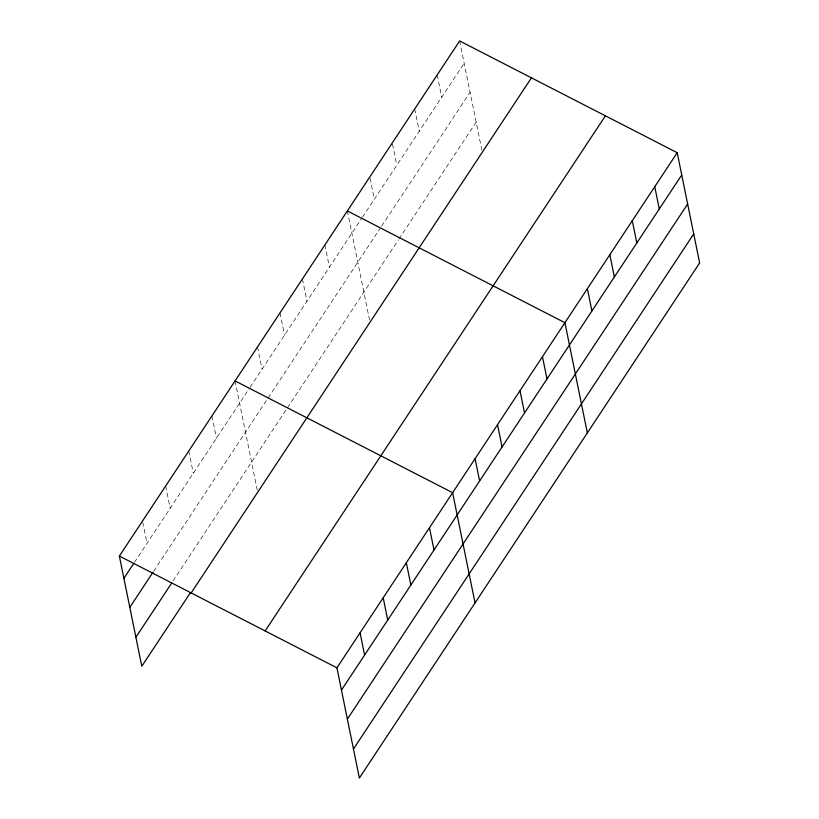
<?xml version="1.0" encoding="UTF-8"?>
<svg xmlns="http://www.w3.org/2000/svg" width="819" height="819" viewBox="0 0 819 819"><rect width="100%" height="100%" fill="white"/><g stroke="black" fill="none" stroke-linecap="round" stroke-linejoin="round"><path stroke-width="0.61" stroke-dasharray="4.09 3.07" d="M134.408 562.397L249.416 388.308M250.112 387.244L361.711 218.325M362.407 217.26L464.178 63.206M153.644 571.263L380.241 228.225M381.654 226.105L470.075 92.24M173.044 580.999L398.259 240.08M398.966 239.015L476.167 122.144M459.643 40.95L481.828 149.969M437.182 74.949L441.717 97.205M414.731 108.947L419.256 131.204M392.516 144.175L396.795 165.203M370.065 178.173L374.344 199.201M347.348 210.933L369.533 319.953M324.897 244.932L329.422 267.199M302.436 278.931L306.961 301.197M279.975 312.93L284.51 335.186M257.514 346.928L262.049 369.185M235.063 380.927L257.238 489.936M211.916 415.95L216.451 438.216M188.779 450.982L193.315 473.239M165.643 486.005L170.168 508.271M142.752 522.266L147.031 543.294"/><path stroke-width="1.23" d="M190.172 593.048L141.789 666.287L119.369 556.06L459.643 40.95L677.211 152.713L699.631 262.94L359.357 778.05L336.926 667.823L677.211 152.713M123.894 578.327L133.712 563.462M129.801 607.35L152.938 572.327M135.882 637.254L171.642 583.128M191.165 592.946L531.439 77.836M265.131 630.947L605.415 115.827M341.462 690.089L681.736 174.979M347.369 719.113L687.643 204.003M353.45 749.027L693.734 233.906M347.348 210.933L564.915 322.696L587.346 432.923M235.063 380.927L452.62 492.69L475.051 602.917M119.369 556.06L336.926 667.823M654.75 186.712L659.285 208.968M632.288 220.71L636.824 242.967M609.838 254.709L614.363 276.965M587.377 288.708L591.902 310.964M542.454 356.695L546.99 378.962M520.004 390.694L524.529 412.96M497.542 424.692L502.067 446.959M475.081 458.691L479.617 480.948M429.484 527.712L434.019 549.979M406.347 562.745L410.872 585.001M383.21 597.768L387.735 620.034M360.073 632.8L364.598 655.057"/></g></svg>
